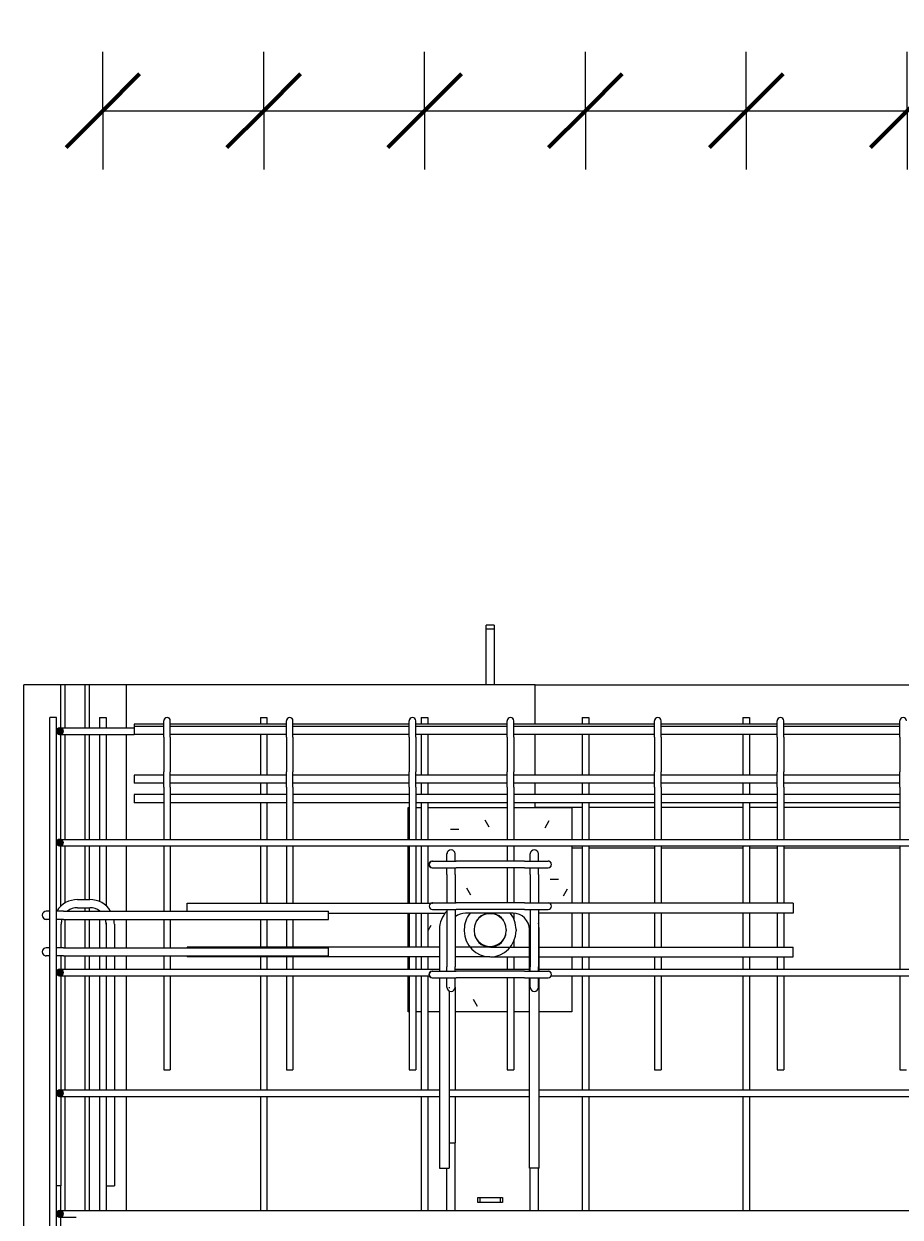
# Model space of a CAD drawing. Header units: millimetres. Extents: x 5559 to 16882, y -798 to 6095.
# Drawn here: x 6522 to 7594, y 2349 to 3808 of the extents above; entities that cross this region are included whole.
import ezdxf

# ---------------------------------------------------------------- set-up
doc = ezdxf.new("R2010")
doc.units = ezdxf.units.MM
for name, color, linetype, lineweight in [('A-ANNO-DIMS', 211, 'Continuous', 9), ('A-ANNO-DIMS-30', 211, 'Continuous', 9), ('A-GENM', 13, 'Continuous', 18), ('A-WALL', 113, 'Continuous', 18), ('S-BEAM', 12, 'Continuous', 18), ('S-RBAR', 171, 'Continuous', 18)]:
    doc.layers.add(name, color=color, linetype=linetype, lineweight=lineweight)
doc.styles.add('Arial', font='arial.ttf', dxfattribs={"height": 120})
doc.dimstyles.new('Arc_Length_-_2_5mm_Arial', dxfattribs={"dimscale": 304.8, "dimtxt": 73.458677, "dimasz": 0.295276, "dimexe": 0.23622, "dimexo": 0.0625, "dimgap": 0.147638, "dimtad": 1, "dimdec": 0, "dimzin": 0, "dimdsep": 46, "dimtxsty": 'Arial', "dimblk1": 'OBLIQUE', "dimblk2": 'OBLIQUE', "dimsah": 1, "dimcen": 0.09, "dimazin": 0, "dimtfac": 1, "dimtdec": 4, "dimtix": 1, "dimtmove": 0, "dimatfit": 3, "dimfxl": 0.23622, "dimfxlon": 1, "dimtvp": 1, "dimtfill": 1, "dimtolj": 1, "dimtzin": 0, "dimarcsym": 2})

# ---------------------------------------------------------------- blocks, each defined once
blk = doc.blocks.new('RR spread anchor face based - RR-SA-1_4-160-V1-Elevation Front Copy 1')
at = {"layer": 'A-GENM'}
for p, q in [((7077.4, 2373), (7079.9, 2373)), ((7077.4, 2367), (7077.4, 2373)), ((7079.9, 2367), (7077.4, 2367)), ((7079.9, 2373), (7104.9, 2373)), ((7079.9, 2373), (7079.9, 2367)), ((7104.9, 2367), (7079.9, 2367)), ((7104.9, 2373), (7107.4, 2373)), ((7104.9, 2373), (7104.9, 2367)), ((7107.4, 2367), (7104.9, 2367)), ((7107.4, 2373), (7107.4, 2367))]:
    blk.add_line(p, q, dxfattribs=at)
blk = doc.blocks.new('RR spread anchor face based - RR-SA-2_5-150-299958-Elevation Front Copy 1')
at = {"layer": 'A-GENM'}
for p, q in [((7087.4, 3068), (7087.4, 3073)), ((7097.4, 3073), (7087.4, 3073)), ((7087.4, 3000), (7087.4, 3068)), ((7097.4, 3068), (7087.4, 3068)), ((7097.4, 3073), (7097.4, 3068)), ((7097.4, 3068), (7097.4, 3000))]:
    blk.add_line(p, q, dxfattribs=at)
blk = doc.blocks.new('DIMBLOCK1-Elevation Front Copy 1')
at = {"layer": 'A-ANNO-DIMS-30', "transparency": 16777216}
for p, q in [((6618.9, 3701.9), (6618.9, 3773.9)), ((6815.6, 3701.9), (6815.6, 3773.9)), ((6618.9, 3701.9), (6815.6, 3701.9)), ((6618.9, 3701.9), (6618.9, 3629.9)), ((6815.6, 3701.9), (6815.6, 3629.9))]:
    blk.add_line(p, q, dxfattribs=at)
at = {"layer": 'A-ANNO-DIMS-30', "lineweight": 50, "transparency": 16777216}
for p, q in [((6618.9, 3701.9), (6663.9, 3746.9)), ((6815.6, 3701.9), (6860.6, 3746.9)), ((6618.9, 3701.9), (6573.9, 3656.9)), ((6815.6, 3701.9), (6770.6, 3656.9))]:
    blk.add_line(p, q, dxfattribs=at)
blk = doc.blocks.new('_Oblique')
at = {"color": 0, "linetype": 'ByBlock', "lineweight": -2}
blk.add_line((-0.5, -0.5), (0.5, 0.5), dxfattribs=at)
blk = doc.blocks.new('DIMBLOCK2-Elevation Front Copy 1')
at = {"layer": 'A-ANNO-DIMS-30', "transparency": 16777216}
for p, q in [((6815.6, 3701.9), (6815.6, 3773.9)), ((7012.3, 3701.9), (7012.3, 3773.9)), ((6815.6, 3701.9), (7012.3, 3701.9)), ((6815.6, 3701.9), (6815.6, 3629.9)), ((7012.3, 3701.9), (7012.3, 3629.9))]:
    blk.add_line(p, q, dxfattribs=at)
at = {"layer": 'A-ANNO-DIMS-30', "lineweight": 50, "transparency": 16777216}
for p, q in [((6815.6, 3701.9), (6860.6, 3746.9)), ((7012.3, 3701.9), (7057.3, 3746.9)), ((6815.6, 3701.9), (6770.6, 3656.9)), ((7012.3, 3701.9), (6967.3, 3656.9))]:
    blk.add_line(p, q, dxfattribs=at)
blk = doc.blocks.new('DIMBLOCK3-Elevation Front Copy 1')
at = {"layer": 'A-ANNO-DIMS-30', "transparency": 16777216}
for p, q in [((7012.3, 3701.9), (7012.3, 3773.9)), ((7209, 3701.9), (7209, 3773.9)), ((7012.3, 3701.9), (7209, 3701.9)), ((7012.3, 3701.9), (7012.3, 3629.9)), ((7209, 3701.9), (7209, 3629.9))]:
    blk.add_line(p, q, dxfattribs=at)
at = {"layer": 'A-ANNO-DIMS-30', "lineweight": 50, "transparency": 16777216}
for p, q in [((7012.3, 3701.9), (7057.3, 3746.9)), ((7209, 3701.9), (7254, 3746.9)), ((7012.3, 3701.9), (6967.3, 3656.9)), ((7209, 3701.9), (7164, 3656.9))]:
    blk.add_line(p, q, dxfattribs=at)
blk = doc.blocks.new('DIMBLOCK4-Elevation Front Copy 1')
at = {"layer": 'A-ANNO-DIMS-30', "transparency": 16777216}
for p, q in [((7209, 3701.9), (7209, 3773.9)), ((7405.6, 3701.9), (7405.6, 3773.9)), ((7209, 3701.9), (7405.6, 3701.9)), ((7209, 3701.9), (7209, 3629.9)), ((7405.6, 3701.9), (7405.6, 3629.9))]:
    blk.add_line(p, q, dxfattribs=at)
at = {"layer": 'A-ANNO-DIMS-30', "lineweight": 50, "transparency": 16777216}
for p, q in [((7209, 3701.9), (7254, 3746.9)), ((7405.6, 3701.9), (7450.6, 3746.9)), ((7209, 3701.9), (7164, 3656.9)), ((7405.6, 3701.9), (7360.6, 3656.9))]:
    blk.add_line(p, q, dxfattribs=at)
blk = doc.blocks.new('DIMBLOCK5-Elevation Front Copy 1')
at = {"layer": 'A-ANNO-DIMS-30', "transparency": 16777216}
for p, q in [((7405.6, 3701.9), (7405.6, 3773.9)), ((7602.3, 3701.9), (7602.3, 3773.9)), ((7405.6, 3701.9), (7602.3, 3701.9)), ((7405.6, 3701.9), (7405.6, 3629.9)), ((7602.3, 3701.9), (7602.3, 3629.9))]:
    blk.add_line(p, q, dxfattribs=at)
at = {"layer": 'A-ANNO-DIMS-30', "lineweight": 50, "transparency": 16777216}
for p, q in [((7405.6, 3701.9), (7450.6, 3746.9)), ((7602.3, 3701.9), (7647.3, 3746.9)), ((7405.6, 3701.9), (7360.6, 3656.9)), ((7602.3, 3701.9), (7557.3, 3656.9))]:
    blk.add_line(p, q, dxfattribs=at)
blk = doc.blocks.new('DIMBLOCK6-Elevation Front Copy 1')
at = {"layer": 'A-ANNO-DIMS-30', "transparency": 16777216}
for p, q in [((7602.3, 3701.9), (7602.3, 3773.9)), ((7799, 3701.9), (7799, 3773.9)), ((7602.3, 3701.9), (7799, 3701.9)), ((7602.3, 3701.9), (7602.3, 3629.9)), ((7799, 3701.9), (7799, 3629.9))]:
    blk.add_line(p, q, dxfattribs=at)
at = {"layer": 'A-ANNO-DIMS-30', "lineweight": 50, "transparency": 16777216}
for p, q in [((7602.3, 3701.9), (7647.3, 3746.9)), ((7799, 3701.9), (7844, 3746.9)), ((7602.3, 3701.9), (7557.3, 3656.9)), ((7799, 3701.9), (7754, 3656.9))]:
    blk.add_line(p, q, dxfattribs=at)
blk = doc.blocks.new('DIMBLOCK14-Elevation Front Copy 1')
at = {"layer": 'A-ANNO-DIMS-30', "transparency": 16777216}
for p, q in [((6618.9, 3701.9), (6618.9, 3773.9)), ((6815.6, 3701.9), (6815.6, 3773.9)), ((7012.3, 3701.9), (7012.3, 3773.9)), ((7209, 3701.9), (7209, 3773.9)), ((7405.6, 3701.9), (7405.6, 3773.9)), ((7602.3, 3701.9), (7602.3, 3773.9)), ((7799, 3701.9), (7799, 3773.9)), ((7995.7, 3701.9), (7995.7, 3773.9)), ((8192.4, 3701.9), (8192.4, 3773.9)), ((8389.1, 3701.9), (8389.1, 3773.9)), ((8585.8, 3701.9), (8585.8, 3773.9)), ((8782.5, 3701.9), (8782.5, 3773.9)), ((8979.2, 3701.9), (8979.2, 3773.9)), ((9175.9, 3701.9), (9175.9, 3773.9)), ((6618.9, 3701.9), (9175.9, 3701.9)), ((6618.9, 3701.9), (6815.6, 3701.9)), ((6618.9, 3701.9), (6618.9, 3629.9)), ((6815.6, 3701.9), (7012.3, 3701.9)), ((6815.6, 3701.9), (6815.6, 3629.9)), ((7012.3, 3701.9), (7209, 3701.9)), ((7012.3, 3701.9), (7012.3, 3629.9)), ((7209, 3701.9), (7405.6, 3701.9)), ((7209, 3701.9), (7209, 3629.9)), ((7405.6, 3701.9), (7602.3, 3701.9)), ((7405.6, 3701.9), (7405.6, 3629.9)), ((7602.3, 3701.9), (7799, 3701.9)), ((7602.3, 3701.9), (7602.3, 3629.9)), ((7799, 3701.9), (7995.7, 3701.9)), ((7799, 3701.9), (7799, 3629.9)), ((7995.7, 3701.9), (8192.4, 3701.9)), ((7995.7, 3701.9), (7995.7, 3629.9)), ((8192.4, 3701.9), (8389.1, 3701.9)), ((8192.4, 3701.9), (8192.4, 3629.9)), ((8389.1, 3701.9), (8585.8, 3701.9)), ((8389.1, 3701.9), (8389.1, 3629.9)), ((8585.8, 3701.9), (8782.5, 3701.9)), ((8585.8, 3701.9), (8585.8, 3629.9)), ((8782.5, 3701.9), (8979.2, 3701.9)), ((8782.5, 3701.9), (8782.5, 3629.9)), ((8979.2, 3701.9), (9175.9, 3701.9)), ((8979.2, 3701.9), (8979.2, 3629.9)), ((9175.9, 3701.9), (9175.9, 3629.9))]:
    blk.add_line(p, q, dxfattribs=at)
at = {"layer": 'A-ANNO-DIMS-30', "lineweight": 50, "transparency": 16777216}
for p, q in [((6618.9, 3701.9), (6663.9, 3746.9)), ((6815.6, 3701.9), (6860.6, 3746.9)), ((7012.3, 3701.9), (7057.3, 3746.9)), ((7209, 3701.9), (7254, 3746.9)), ((7405.6, 3701.9), (7450.6, 3746.9)), ((7602.3, 3701.9), (7647.3, 3746.9)), ((7799, 3701.9), (7844, 3746.9)), ((7995.7, 3701.9), (8040.7, 3746.9)), ((8192.4, 3701.9), (8237.4, 3746.9)), ((8389.1, 3701.9), (8434.1, 3746.9)), ((8585.8, 3701.9), (8630.8, 3746.9)), ((8782.5, 3701.9), (8827.5, 3746.9)), ((8979.2, 3701.9), (9024.2, 3746.9)), ((9175.9, 3701.9), (9220.9, 3746.9)), ((6618.9, 3701.9), (6573.9, 3656.9)), ((6815.6, 3701.9), (6770.6, 3656.9)), ((7012.3, 3701.9), (6967.3, 3656.9)), ((7209, 3701.9), (7164, 3656.9)), ((7405.6, 3701.9), (7360.6, 3656.9)), ((7602.3, 3701.9), (7557.3, 3656.9)), ((7799, 3701.9), (7754, 3656.9)), ((7995.7, 3701.9), (7950.7, 3656.9)), ((8192.4, 3701.9), (8147.4, 3656.9)), ((8389.1, 3701.9), (8344.1, 3656.9)), ((8585.8, 3701.9), (8540.8, 3656.9)), ((8782.5, 3701.9), (8737.5, 3656.9)), ((8979.2, 3701.9), (8934.2, 3656.9)), ((9175.9, 3701.9), (9130.9, 3656.9))]:
    blk.add_line(p, q, dxfattribs=at)
blk = doc.blocks.new('_None')

msp = doc.modelspace()

# ---------------------------------------------------------------- hatches: boundary and pattern name
at = {"layer": 'S-BEAM'}
h = msp.add_hatch(dxfattribs=at)
h.set_pattern_fill('FP_2', color=256, style=0, pattern_type=2)
h.set_pattern_definition([(0, (6068.51, -346.85), (243.84, 60.96), [10.058, -172.822, 10.058, -172.822, -975.36]), (0, (6068.51, -346.85), (243.84, 60.96), [-365.76, 10.058, -355.702, 10.058, -172.822, -426.72]), (0, (6068.51, -346.85), (243.84, 60.96), [-914.4, 10.058, -111.862, 10.058, -294.742]), (120, (6159.95, -316.37), (-174.7129, 180.6916), [10.058, -172.822, 10.058, -1148.182]), (120, (6159.95, -316.37), (-174.7129, 180.6916), [-192.938, -172.822, 10.058, -355.702, -609.6]), (120, (6159.95, -316.37), (-174.7129, 180.6916), [-731.52, 10.058, -172.822, 10.058, -416.662]), (120, (6159.95, -316.37), (-174.7129, 180.6916), [-924.458, -111.862, 10.058, -294.742]), (240, (6190.43, -194.45), (-69.1271, -241.6516), [10.058, -172.822, 10.058, -1148.182]), (240, (6190.43, -194.45), (-69.1271, -241.6516), [-192.938, -172.822, 10.058, -355.702, -609.6]), (240, (6190.43, -194.45), (-69.1271, -241.6516), [-731.52, 10.058, -172.822, 10.058, -416.662]), (240, (6190.43, -194.45), (-69.1271, -241.6516), [-924.458, -111.862, 10.058, -294.742])])
h.paths.add_polyline_path([(7140.4, 2600), (7140.1, 2641.6), (7121.4, 2641.6), (7121.4, 2600)])
h.paths.add_polyline_path([(7152.4, 2600), (7192.4, 2600), (7192.4, 2644.1), (7167.1, 2644.1), (7166.9, 2643.6), (7165.4, 2642.1), (7163.4, 2641.6), (7152.4, 2641.6), (7152.4, 2621.6)])
h.paths.add_polyline_path([(7113.4, 2600), (7113.4, 2600), (7113.4, 2641.6), (7049.7, 2641.6), (7049.9, 2600)])
h.paths.add_polyline_path([(7016.3, 2600), (7030.4, 2600), (7030.4, 2641.6), (7020.4, 2641.8), (7019, 2642.5), (7017.4, 2644.1), (7016.3, 2644.1), (7016.3, 2619)])
h.paths.add_polyline_path([(6992.4, 2600), (6993.4, 2600), (6993.4, 2644.1), (6992.4, 2644.1), (6992.4, 2621.6)])
h.paths.add_polyline_path([(7001.4, 2600), (7008.3, 2600), (7008.3, 2644.1), (7001.4, 2644.1), (7001.4, 2607.1)])
h.paths.add_polyline_path([(7135.7, 2652.1), (7140.4, 2652.1), (7140.4, 2667.1), (7121.4, 2667.1), (7121.4, 2652.1), (7131.2, 2652.1)])
h.paths.add_polyline_path([(6992.4, 2652.1), (6993.4, 2652.1), (6993.4, 2667.1), (6992.4, 2667.1), (6992.4, 2654.8)])
h.paths.add_polyline_path([(7113.4, 2652.1), (7113.4, 2667.1), (7049.7, 2667.1), (7049.9, 2652.1), (7110.1, 2652.1)])
h.paths.add_polyline_path([(7152.4, 2652.1), (7192.4, 2652.1), (7192.4, 2667.1), (7152.4, 2667.1), (7152.4, 2652.1)])
h.paths.add_polyline_path([(7016.3, 2652.1), (7030.4, 2652.1), (7030.4, 2667.1), (7016.3, 2667.1), (7016.3, 2654.8)])
h.paths.add_polyline_path([(7001.4, 2652.1), (7008.3, 2652.1), (7008.3, 2667.1), (7001.4, 2667.1), (7001.4, 2654.8)])
h.paths.add_polyline_path([(7065.1, 2679.1), (7068.1, 2679.1), (7065.1, 2683.1), (7061.9, 2690.8), (7060.8, 2700.7), (7061.9, 2709), (7065.1, 2716.7), (7068.1, 2720.7), (7061.9, 2720.6), (7057.3, 2720), (7052.4, 2718), (7049.7, 2715.9), (7049.9, 2679.1), (7065.1, 2679.1)])
h.paths.add_polyline_path([(7170.2, 2679.1), (7192.4, 2679.1), (7192.4, 2720.7), (7151.4, 2720.7), (7151.4, 2708.2), (7152.4, 2700.7), (7152.4, 2679.1)])
h.paths.add_polyline_path([(7140.4, 2679.1), (7140.1, 2703.1), (7139.8, 2705.8), (7137.8, 2710.7), (7134.6, 2714.8), (7130.4, 2718), (7125.6, 2720), (7121.4, 2720.5), (7121.4, 2713), (7123, 2709), (7124.1, 2699.1), (7123, 2690.6), (7121.4, 2686.8), (7121.4, 2679.1), (7131.8, 2679.1)])
h.paths.add_polyline_path([(6992.4, 2679.1), (6993.4, 2679.1), (6993.4, 2720.7), (6992.4, 2720.7), (6992.4, 2688)])
h.paths.add_polyline_path([(7001.4, 2679.1), (7008.3, 2679.1), (7008.3, 2720.7), (7001.4, 2720.7), (7001.4, 2688)])
h.paths.add_polyline_path([(7016.3, 2679.1), (7030.4, 2679.1), (7030.4, 2700.7), (7031.5, 2709), (7034.7, 2716.7), (7037.8, 2720.7), (7016.3, 2720.5), (7016.3, 2688)])
h.paths.add_polyline_path([(7092.4, 2679.1), (7098.3, 2680.1), (7102.9, 2682.3), (7106.8, 2685.6), (7109.8, 2689.9), (7109.2, 2689.2), (7106.2, 2685.5), (7102.1, 2682.5), (7097.3, 2680.6), (7091.3, 2680.2), (7087.3, 2680.7), (7082.4, 2682.7), (7078.3, 2685.9), (7074.8, 2690.8), (7076.3, 2688), (7078.6, 2684.9), (7082.8, 2681.7), (7087.6, 2679.7), (7092.1, 2679.1)])
h.paths.add_polyline_path([(7075.2, 2710.1), (7079.2, 2714.8), (7083, 2717.6), (7087.8, 2719.4), (7093.4, 2719.9), (7097.6, 2719.3), (7103.3, 2716.7), (7106.6, 2714.1), (7106.3, 2714.8), (7102.1, 2718), (7097.3, 2720), (7092, 2720.6), (7087, 2719.7), (7082.3, 2717.6), (7078.2, 2714.3), (7075.4, 2710.7)])
h.paths.add_polyline_path([(7001.4, 2732.7), (7008.3, 2732.7), (7008.3, 2802.9), (7001.4, 2802.9), (7001.4, 2754.4)])
h.paths.add_polyline_path([(6993.4, 2732.7), (6993.4, 2802.9), (6992.4, 2802.9), (6992.4, 2732.7)])
h.paths.add_polyline_path([(7049.7, 2793.1), (7039.9, 2794.3), (7040.4, 2795.6), (7042.2, 2797.4), (7044.7, 2798.1), (7047.2, 2797.4), (7049, 2795.6), (7049.5, 2794.3)])
h.paths.add_polyline_path([(7016.3, 2732.7), (7021.4, 2733), (7021.4, 2733.1), (7039.7, 2733.1), (7039.7, 2776.2), (7020.4, 2776.3), (7019, 2777.1), (7018, 2778.2), (7017.4, 2780.2), (7018.1, 2782.3), (7019.9, 2783.8), (7021, 2784), (7021.4, 2781.2), (7021.4, 2784.2), (7039.7, 2784.2), (7039.9, 2793.1), (7049.7, 2793.1), (7049.9, 2784.2), (7113.4, 2784.2), (7113.4, 2802.9), (7016.3, 2802.9), (7016.3, 2733)])
h.paths.add_polyline_path([(7151.4, 2793.1), (7141.6, 2794.3), (7142.1, 2795.6), (7143.9, 2797.4), (7146.4, 2798.1), (7148.9, 2797.4), (7150.8, 2795.6), (7151.4, 2793.4)])
h.paths.add_polyline_path([(7163.4, 2776.2), (7164.5, 2784), (7165.4, 2783.6), (7166.9, 2782.2), (7167.4, 2780.2), (7166.9, 2778.2), (7165.3, 2776.7), (7164.5, 2776.3)])
h.paths.add_polyline_path([(7167.4, 2732.7), (7192.4, 2732.7), (7192.4, 2802.9), (7121.4, 2802.9), (7121.4, 2784.2), (7141.4, 2784.2), (7141.6, 2793.1), (7151.4, 2793.1), (7151.4, 2784.2), (7163.4, 2784), (7163.4, 2776.2), (7151.4, 2776.2), (7151.4, 2733.1), (7163.4, 2733), (7163.4, 2732.7), (7167.3, 2732.7)])
h.paths.add_polyline_path([(7049.9, 2733.1), (7113.4, 2733.4), (7113.4, 2776.2), (7049.7, 2776.2), (7049.7, 2733.1)])
h.paths.add_polyline_path([(7134.4, 2733.1), (7141.4, 2733.1), (7141.4, 2776.2), (7121.4, 2776.2), (7121.4, 2733.1), (7127.3, 2733.1)])
h.paths.add_polyline_path([(7019.9, 2810.9), (7113.4, 2810.9), (7113.4, 2850), (7016.3, 2850), (7016.3, 2810.9), (7019, 2810.9)])
h.paths.add_polyline_path([(7169.4, 2810.9), (7192.4, 2810.9), (7192.4, 2850), (7121.4, 2850), (7121.4, 2810.9), (7167.8, 2810.9)])
h.paths.add_polyline_path([(7001.4, 2810.9), (7008.3, 2810.9), (7008.3, 2850), (7001.4, 2850), (7001.4, 2814.5)])
h.paths.add_polyline_path([(6993.4, 2810.9), (6993.4, 2850), (6992.4, 2850), (6992.4, 2810.9)])
h = msp.add_hatch(dxfattribs=at)
h.set_pattern_fill('FP_3', color=256, style=0, pattern_type=2)
h.set_pattern_definition([(0.0001, (6992.515, -346.85), (0.0098, 60.96), [0.0004, -0.00693, 0.0004, -0.04601]), (0.0001, (6992.515, -346.85), (0.0098, 60.96), [-0.00773, -0.00693, 0.0004, -0.01425, -0.02443]), (0.0001, (6992.515, -346.85), (0.0098, 60.96), [-0.02931, 0.0004, -0.00693, 0.0004, -0.0167]), (0.0001, (6992.515, -346.85), (0.0098, 60.96), [-0.03705, -0.00448, 0.0004, -0.01181]), (90.001, (6992.519, -316.368), (-0.0059736703314, 180.6919999232608), [8.711, -149.668, 8.711, -994.354]), (90.001, (6992.519, -316.368), (-0.0059736703314, 180.6919999232608), [-167.09, -149.668, 8.711, -308.047, -527.929]), (90.001, (6992.519, -316.368), (-0.0059736703314, 180.6919999232608), [-633.515, 8.711, -149.668, 8.711, -360.84]), (90.001, (6992.519, -316.368), (-0.0059736703314, 180.6919999232608), [-800.604, -96.875, 8.711, -255.254]), (269.999, (6992.52, -194.448), (-0.0013976230443, -241.6520000124126), [8.711, -149.668, 8.711, -994.354]), (269.999, (6992.52, -194.448), (-0.0013976230443, -241.6520000124126), [-167.09, -149.668, 8.711, -308.047, -527.929]), (269.999, (6992.52, -194.448), (-0.0013976230443, -241.6520000124126), [-633.515, 8.711, -149.668, 8.711, -360.84]), (269.999, (6992.52, -194.448), (-0.0013976230443, -241.6520000124126), [-800.604, -96.875, 8.711, -255.254])])
h.paths.add_polyline_path([(6992.4, 2679.1), (6992.4, 2679.1), (6992.4, 2688)])
h.paths.add_polyline_path([(6992.4, 2732.7), (6992.4, 2732.7), (6992.4, 2754.4)])
h.paths.add_polyline_path([(6992.4, 2810.9), (6992.4, 2810.9), (6992.4, 2820.7)])
at = {"layer": 'S-RBAR'}
h = msp.add_hatch(color=256, dxfattribs=at)
edge = h.paths.add_edge_path()
edge.add_arc((6566.4, 2943.3), 4, 0, 360)
for points in [[(6566.4, 2939.3), (6570.2, 2942), (6568.7, 2946.5), (6564, 2946.5), (6562.6, 2942)], [(6566.4, 2802.9), (6570.2, 2805.7), (6568.7, 2810.2), (6564, 2810.2), (6562.6, 2805.7)], [(6566.4, 2644.1), (6570.2, 2646.9), (6568.7, 2651.3), (6564, 2651.3), (6562.6, 2646.9)], [(6566.4, 2496.5), (6570.2, 2499.3), (6568.7, 2503.7), (6564, 2503.7), (6562.6, 2499.3)], [(6566.4, 2348.9), (6570.2, 2351.7), (6568.7, 2356.2), (6564, 2356.2), (6562.6, 2351.7)]]:
    msp.add_hatch(color=256, dxfattribs=at).paths.add_polyline_path(points)
h = msp.add_hatch(color=256, dxfattribs=at)
edge = h.paths.add_edge_path()
edge.add_arc((6566.4, 2806.9), 4, 0, 360)
h = msp.add_hatch(color=256, dxfattribs=at)
edge = h.paths.add_edge_path()
edge.add_arc((6566.4, 2648.1), 4, 0, 360)
h = msp.add_hatch(color=256, dxfattribs=at)
edge = h.paths.add_edge_path()
edge.add_arc((6566.4, 2500.5), 4, 0, 360)
h = msp.add_hatch(color=256, dxfattribs=at)
edge = h.paths.add_edge_path()
edge.add_arc((6566.4, 2352.9), 4, 0, 360)

# ---------------------------------------------------------------- linework, layer by layer
at = {"layer": 'A-WALL'}
for p, q in [((7147.6, 3000), (6522.4, 3000)), ((6522.4, -200), (6522.4, 3000)), ((6567.4, 2947.3), (6567.4, 3000)), ((6572.4, 3000), (6572.4, 2947.3)), ((6597.4, 2947.3), (6597.4, 3000)), ((6602.4, 3000), (6602.4, 2947.3)), ((6647.4, 3000), (6647.4, 2947.3)), ((6567.4, 2810.9), (6567.4, 2939.3)), ((6572.4, 2939.3), (6572.4, 2810.9)), ((6597.4, 2810.9), (6597.4, 2939.3)), ((6602.4, 2939.3), (6602.4, 2810.9)), ((6647.4, 2939.3), (6647.4, 2810.9)), ((6567.4, 2729), (6567.4, 2802.9)), ((6572.4, 2802.9), (6572.4, 2732.8)), ((6597.4, 2737.3), (6597.4, 2802.9)), ((6602.4, 2802.9), (6602.4, 2737.3)), ((6647.4, 2802.9), (6647.4, 2723.1)), ((6597.4, 2723.1), (6597.4, 2727.3)), ((6602.4, 2727.3), (6602.4, 2723.1)), ((6572.4, 2713.1), (6572.4, 2678.4)), ((6597.4, 2678.4), (6597.4, 2713.1)), ((6602.4, 2713.1), (6602.4, 2678.4)), ((6647.4, 2713.1), (6647.4, 2678.4)), ((6572.4, 2668.4), (6572.4, 2652.1)), ((6597.4, 2652.1), (6597.4, 2668.4)), ((6602.4, 2668.4), (6602.4, 2652.1)), ((6647.4, 2668.4), (6647.4, 2652.1)), ((6572.4, 2644.1), (6572.4, 2504.5)), ((6597.4, 2504.5), (6597.4, 2644.1)), ((6602.4, 2644.1), (6602.4, 2504.5)), ((6647.4, 2644.1), (6647.4, 2504.5)), ((6572.4, 2496.5), (6572.4, 2356.9)), ((6597.4, 2356.9), (6597.4, 2496.5)), ((6602.4, 2496.5), (6602.4, 2356.9)), ((6647.4, 2496.5), (6647.4, 2356.9)), ((6567.4, 2356.9), (6567.4, 2387.3)), ((6567.4, 2209.3), (6567.4, 2348.9))]:
    msp.add_line(p, q, dxfattribs=at)
at = {"layer": 'S-BEAM'}
for p, q in [((7147.6, 3000), (7147.6, 3000)), ((7147.6, 2951.7), (7147.6, 3000)), ((7147.6, 3000), (8647.6, 3000)), ((7147.6, 2889.6), (7147.6, 2939.1)), ((7147.6, 2865.7), (7147.6, 2879.6)), ((6992.4, 2810.9), (6992.4, 2850)), ((6992.4, 2850), (6992.4, 2850)), ((6992.4, 2850), (6993.4, 2850)), ((7001.4, 2850), (7008.3, 2850)), ((7016.3, 2850), (7113.4, 2850)), ((7121.4, 2850), (7192.4, 2850)), ((7147.6, 2850), (7147.6, 2855.7)), ((7205, 2850), (7147.6, 2850)), ((7192.4, 2850), (7192.4, 2810.9)), ((7293.4, 2850), (7213, 2850)), ((7401.6, 2850), (7301.4, 2850)), ((7443.4, 2850), (7409.6, 2850)), ((7593.4, 2850), (7451.4, 2850)), ((6992.4, 2732.7), (6992.4, 2802.9)), ((7192.4, 2802.9), (7192.4, 2732.7)), ((7205, 2800), (7192.4, 2800)), ((7293.4, 2800), (7213, 2800)), ((7401.6, 2800), (7301.4, 2800)), ((7443.4, 2800), (7409.6, 2800)), ((7593.4, 2800), (7451.4, 2800)), ((6992.4, 2679.1), (6992.4, 2720.7)), ((7192.4, 2720.7), (7192.4, 2679.1)), ((6992.4, 2652.1), (6992.4, 2667.1)), ((7192.4, 2667.1), (7192.4, 2652.1)), ((6992.4, 2600), (6992.4, 2644.1)), ((7192.4, 2644.1), (7192.4, 2600)), ((6992.4, 2600), (6992.4, 2600)), ((6993.4, 2600), (6992.4, 2600)), ((7008.3, 2600), (7001.4, 2600)), ((7030.4, 2600), (7016.3, 2600)), ((7113.4, 2600), (7049.9, 2600)), ((7140.4, 2600), (7121.4, 2600)), ((7192.4, 2600), (7152.4, 2600))]:
    msp.add_line(p, q, dxfattribs=at)
for start, end in [(30.3943, 149.6057), (197.1708, 342.8292)]:
    msp.add_arc((7092.4, 2700), 20, start, end, dxfattribs=at)
at = {"layer": 'S-RBAR'}
for p, q in [((6562.3, 2960), (6554.3, 2960)), ((6554.3, -160), (6554.3, 2960)), ((6562.3, -160), (6562.3, 2960)), ((6614.9, 2960), (6614.9, 2947.3)), ((6614.9, 2960), (6622.9, 2960)), ((6622.9, 2960), (6622.9, 2947.3)), ((6693.4, 2951.7), (6657.4, 2951.7)), ((6657.4, 2951.7), (6657.4, 2949.1)), ((6693.4, 2949.1), (6657.4, 2949.1)), ((6657.4, 2949.1), (6657.4, 2939.1)), ((6843.4, 2951.7), (6701.4, 2951.7)), ((6843.4, 2949.1), (6701.4, 2949.1)), ((6811.6, 2960), (6811.6, 2951.7)), ((6811.6, 2960), (6819.6, 2960)), ((6819.6, 2960), (6819.6, 2951.7)), ((6993.4, 2951.7), (6851.4, 2951.7)), ((6993.4, 2949.1), (6851.4, 2949.1)), ((7113.4, 2951.7), (7001.4, 2951.7)), ((7113.4, 2949.1), (7001.4, 2949.1)), ((7008.3, 2960), (7008.3, 2951.7)), ((7008.3, 2960), (7016.3, 2960)), ((7016.3, 2960), (7016.3, 2951.7)), ((7293.4, 2951.7), (7121.4, 2951.7)), ((7293.4, 2949.1), (7121.4, 2949.1)), ((7205, 2960), (7205, 2951.7)), ((7205, 2960), (7213, 2960)), ((7213, 2960), (7213, 2951.7)), ((7443.4, 2951.7), (7301.4, 2951.7)), ((7443.4, 2949.1), (7301.4, 2949.1)), ((7401.6, 2960), (7401.6, 2951.7)), ((7401.6, 2960), (7409.6, 2960)), ((7409.6, 2960), (7409.6, 2951.7)), ((7593.4, 2951.7), (7451.4, 2951.7)), ((7593.4, 2949.1), (7451.4, 2949.1)), ((6564, 2946.5), (6562.6, 2942)), ((6562.6, 2942), (6566.4, 2939.3)), ((6568.7, 2946.5), (6564, 2946.5)), ((6566.4, 2947.3), (6586.4, 2947.3)), ((6566.4, 2939.3), (6570.2, 2942)), ((6566.4, 2939.3), (6586.4, 2939.3)), ((6570.2, 2942), (6568.7, 2946.5)), ((6586.4, 2947.3), (6657.4, 2947.3)), ((6586.4, 2939.3), (6657.4, 2939.3)), ((6614.9, 2939.3), (6614.9, 2810.9)), ((6622.9, 2939.3), (6622.9, 2810.9)), ((6693.4, 2939.1), (6657.4, 2939.1)), ((6693.4, 2936), (6693.4, 2893.3)), ((6843.4, 2939.1), (6701.4, 2939.1)), ((6701.4, 2936), (6701.4, 2893.3)), ((6811.6, 2939.1), (6811.6, 2889.6)), ((6819.6, 2939.1), (6819.6, 2889.6)), ((6843.4, 2936), (6843.4, 2893.3)), ((6993.4, 2939.1), (6851.4, 2939.1)), ((6851.4, 2936), (6851.4, 2893.3)), ((6993.4, 2936), (6993.4, 2893.3)), ((7113.4, 2939.1), (7001.4, 2939.1)), ((7001.4, 2936), (7001.4, 2893.3)), ((7008.3, 2939.1), (7008.3, 2889.6)), ((7016.3, 2939.1), (7016.3, 2889.6)), ((7113.4, 2936), (7113.4, 2893.3)), ((7293.4, 2939.1), (7121.4, 2939.1)), ((7121.4, 2936), (7121.4, 2893.3)), ((7205, 2939.1), (7205, 2889.6)), ((7213, 2939.1), (7213, 2889.6)), ((7293.4, 2936), (7293.4, 2893.3)), ((7443.4, 2939.1), (7301.4, 2939.1)), ((7301.4, 2936), (7301.4, 2893.3)), ((7401.6, 2939.1), (7401.6, 2889.6)), ((7409.6, 2939.1), (7409.6, 2889.6)), ((7443.4, 2936), (7443.4, 2893.3)), ((7593.4, 2939.1), (7451.4, 2939.1)), ((7451.4, 2936), (7451.4, 2893.3)), ((7593.4, 2936), (7593.4, 2893.3)), ((6693.4, 2889.6), (6657.4, 2889.6)), ((6657.4, 2889.6), (6657.4, 2879.6)), ((6843.4, 2889.6), (6701.4, 2889.6)), ((6993.4, 2889.6), (6851.4, 2889.6)), ((7113.4, 2889.6), (7001.4, 2889.6)), ((7293.4, 2889.6), (7121.4, 2889.6)), ((7443.4, 2889.6), (7301.4, 2889.6)), ((7593.4, 2889.6), (7451.4, 2889.6)), ((6693.4, 2879.6), (6657.4, 2879.6)), ((6693.4, 2874.8), (6693.4, 2827.4)), ((6843.4, 2879.6), (6701.4, 2879.6)), ((6701.4, 2874.8), (6701.4, 2827.4)), ((6811.6, 2879.6), (6811.6, 2865.7)), ((6819.6, 2879.6), (6819.6, 2865.7)), ((6843.4, 2874.8), (6843.4, 2827.4)), ((6993.4, 2879.6), (6851.4, 2879.6)), ((6851.4, 2874.8), (6851.4, 2827.4)), ((6993.4, 2874.8), (6993.4, 2827.4)), ((7113.4, 2879.6), (7001.4, 2879.6)), ((7001.4, 2874.8), (7001.4, 2827.4)), ((7008.3, 2879.6), (7008.3, 2865.7)), ((7016.3, 2879.6), (7016.3, 2865.7)), ((7113.4, 2874.8), (7113.4, 2827.4)), ((7293.4, 2879.6), (7121.4, 2879.6)), ((7121.4, 2874.8), (7121.4, 2827.4)), ((7205, 2879.6), (7205, 2865.7)), ((7213, 2879.6), (7213, 2865.7)), ((7293.4, 2874.8), (7293.4, 2827.4)), ((7443.4, 2879.6), (7301.4, 2879.6)), ((7301.4, 2874.8), (7301.4, 2827.4)), ((7401.6, 2879.6), (7401.6, 2865.7)), ((7409.6, 2879.6), (7409.6, 2865.7)), ((7443.4, 2874.8), (7443.4, 2827.4)), ((7593.4, 2879.6), (7451.4, 2879.6)), ((7451.4, 2874.8), (7451.4, 2827.4)), ((7593.4, 2874.8), (7593.4, 2827.4)), ((6693.4, 2865.7), (6657.4, 2865.7)), ((6657.4, 2865.7), (6657.4, 2855.7)), ((6843.4, 2865.7), (6701.4, 2865.7)), ((6993.4, 2865.7), (6851.4, 2865.7)), ((7113.4, 2865.7), (7001.4, 2865.7)), ((7293.4, 2865.7), (7121.4, 2865.7)), ((7443.4, 2865.7), (7301.4, 2865.7)), ((7593.4, 2865.7), (7451.4, 2865.7)), ((6693.4, 2855.7), (6657.4, 2855.7)), ((6843.4, 2855.7), (6701.4, 2855.7)), ((6811.6, 2855.7), (6811.6, 2810.9)), ((6819.6, 2855.7), (6819.6, 2810.9)), ((6993.4, 2855.7), (6851.4, 2855.7)), ((7113.4, 2855.7), (7001.4, 2855.7)), ((7008.3, 2855.7), (7008.3, 2810.9)), ((7016.3, 2855.7), (7016.3, 2810.9)), ((7293.4, 2855.7), (7121.4, 2855.7)), ((7205, 2855.7), (7205, 2810.9)), ((7213, 2855.7), (7213, 2810.9)), ((7443.4, 2855.7), (7301.4, 2855.7)), ((7401.6, 2855.7), (7401.6, 2810.9)), ((7409.6, 2855.7), (7409.6, 2810.9)), ((7593.4, 2855.7), (7451.4, 2855.7)), ((6564, 2810.2), (6562.6, 2805.7)), ((6562.6, 2805.7), (6566.4, 2802.9)), ((6568.7, 2810.2), (6564, 2810.2)), ((6566.4, 2810.9), (6586.4, 2810.9)), ((6566.4, 2802.9), (6570.2, 2805.7)), ((6566.4, 2802.9), (6586.4, 2802.9)), ((6570.2, 2805.7), (6568.7, 2810.2)), ((6586.4, 2810.9), (9208.4, 2810.9)), ((6586.4, 2802.9), (9208.4, 2802.9)), ((6614.9, 2802.9), (6614.9, 2734.6)), ((6622.9, 2802.9), (6622.9, 2729.6)), ((6693.4, 2802.9), (6693.4, 2723.1)), ((6701.4, 2802.9), (6701.4, 2723.1)), ((6811.6, 2802.9), (6811.6, 2732.7)), ((6819.6, 2802.9), (6819.6, 2732.7)), ((6843.4, 2802.9), (6843.4, 2732.7)), ((6851.4, 2802.9), (6851.4, 2732.7)), ((6993.4, 2802.9), (6993.4, 2732.7)), ((7001.4, 2802.9), (7001.4, 2732.7)), ((7008.3, 2802.9), (7008.3, 2732.7)), ((7016.3, 2802.9), (7016.3, 2732.7)), ((7113.4, 2802.9), (7113.4, 2784.2)), ((7121.4, 2802.9), (7121.4, 2784.2)), ((7205, 2802.9), (7205, 2732.7)), ((7213, 2802.9), (7213, 2732.7)), ((7293.4, 2802.9), (7293.4, 2732.7)), ((7301.4, 2802.9), (7301.4, 2732.7)), ((7401.6, 2802.9), (7401.6, 2732.7)), ((7409.6, 2802.9), (7409.6, 2732.7)), ((7443.4, 2802.9), (7443.4, 2732.7)), ((7451.4, 2802.9), (7451.4, 2732.7)), ((7593.4, 2802.9), (7593.4, 2652.1)), ((7039.7, 2784.7), (7039.7, 2793.1)), ((7049.7, 2784.7), (7049.7, 2793.1)), ((7141.4, 2784.7), (7141.4, 2793.1)), ((7151.4, 2784.7), (7151.4, 2793.1)), ((7021.4, 2784.2), (7021.8, 2784.2)), ((7021.4, 2776.2), (7021.6, 2776.2)), ((7022.1, 2784.2), (7051.1, 2784.2)), ((7022.1, 2776.2), (7051.1, 2776.2)), ((7039.7, 2768.1), (7039.7, 2776.4)), ((7049.7, 2768.1), (7049.7, 2776.4)), ((7134.4, 2784.2), (7051.1, 2784.2)), ((7134.4, 2776.2), (7051.1, 2776.2)), ((7113.4, 2776.2), (7113.4, 2733.1)), ((7121.4, 2776.2), (7121.4, 2733.1)), ((7134.4, 2784.2), (7163.4, 2784.2)), ((7134.4, 2776.2), (7163.4, 2776.2)), ((7141.4, 2768.1), (7141.4, 2776.4)), ((7151.4, 2768.1), (7151.4, 2776.4)), ((7039.7, 2768.1), (7039.7, 2733.1)), ((7049.7, 2768.1), (7049.7, 2733.1)), ((7141.4, 2768.1), (7141.4, 2733.1)), ((7151.4, 2768.1), (7151.4, 2733.1)), ((6588, 2737.3), (6603, 2737.3)), ((6722.1, 2732.7), (7020.3, 2732.7)), ((6722.1, 2723.1), (6722.1, 2732.7)), ((7021.1, 2732.7), (7022.1, 2732.7)), ((7021.4, 2733.1), (7021.8, 2733.1)), ((7022.1, 2733.1), (7051.1, 2733.1)), ((7134.4, 2733.1), (7051.1, 2733.1)), ((7134.4, 2733.1), (7163.4, 2733.1)), ((7164.4, 2732.7), (7163.4, 2732.7)), ((7462.8, 2732.7), (7165.3, 2732.7)), ((7462.8, 2732.7), (7462.8, 2720.7)), ((6553.9, 2723.1), (6549.8, 2723.1)), ((6570.8, 2723.1), (6562.2, 2723.1)), ((6570.8, 2723.1), (6894.8, 2723.1)), ((6588, 2727.3), (6603, 2727.3)), ((6894.8, 2713.1), (6894.8, 2723.1)), ((6894.8, 2720.7), (7037.8, 2720.7)), ((6993.4, 2720.7), (6993.4, 2679.1)), ((7001.4, 2720.7), (7001.4, 2679.1)), ((7008.3, 2720.7), (7008.3, 2679.1)), ((7016.3, 2720.7), (7016.3, 2679.1)), ((7022.1, 2725.1), (7051.1, 2725.1)), ((7039.7, 2725.1), (7039.7, 2655)), ((7049.7, 2725.1), (7049.7, 2655)), ((7134.4, 2725.1), (7051.1, 2725.1)), ((7120.4, 2720.7), (7062.4, 2720.7)), ((7121.4, 2720.5), (7121.4, 2713)), ((7134.4, 2725.1), (7163.4, 2725.1)), ((7141.4, 2725.1), (7141.4, 2655)), ((7151.4, 2725.1), (7151.4, 2655)), ((7462.8, 2720.7), (7151.4, 2720.7)), ((7205, 2720.7), (7205, 2679.1)), ((7213, 2720.7), (7213, 2679.1)), ((7293.4, 2720.7), (7293.4, 2679.1)), ((7301.4, 2720.7), (7301.4, 2679.1)), ((7401.6, 2720.7), (7401.6, 2679.1)), ((7409.6, 2720.7), (7409.6, 2679.1)), ((7443.4, 2720.7), (7443.4, 2679.1)), ((7451.4, 2720.7), (7451.4, 2679.1)), ((6553.9, 2713.1), (6549.8, 2713.1)), ((6570.8, 2713.1), (6562.2, 2713.1)), ((6568, 2678.4), (6568, 2707.3)), ((6570.8, 2713.1), (6894.8, 2713.1)), ((6614.9, 2713.1), (6614.9, 2678.4)), ((6622.9, 2708.3), (6622.9, 2678.4)), ((6623, 2707.3), (6623, 2678.4)), ((6633, 2707.3), (6633, 2678.4)), ((6693.4, 2713.1), (6693.4, 2678.4)), ((6701.4, 2713.1), (6701.4, 2678.4)), ((6811.6, 2713.1), (6811.6, 2679.1)), ((6819.6, 2713.1), (6819.6, 2679.1)), ((6843.4, 2713.1), (6843.4, 2679.1)), ((6851.4, 2713.1), (6851.4, 2679.1)), ((7030.4, 2700.7), (7030.4, 2649.6)), ((7060.8, 2700.7), (7060.8, 2699.1)), ((7072.8, 2700.7), (7072.8, 2699.1)), ((7112.1, 2700.7), (7112.1, 2699.1)), ((7124.1, 2700.7), (7124.1, 2699.1)), ((7140.4, 2649.6), (7140.4, 2700.7)), ((7152.4, 2649.6), (7152.4, 2700.7)), ((7121.4, 2686.8), (7121.4, 2679.1)), ((6553.9, 2678.4), (6549.8, 2678.4)), ((6570.8, 2678.4), (6562.2, 2678.4)), ((6570.8, 2678.4), (6894.8, 2678.4)), ((7030.4, 2679.1), (6722.1, 2679.1)), ((6722.1, 2679.1), (6722.1, 2678.4)), ((6894.8, 2668.4), (6894.8, 2678.4)), ((7092.1, 2679.1), (7049.9, 2679.1)), ((7092.8, 2679.1), (7140.4, 2679.1)), ((7152.4, 2679.1), (7462.8, 2679.1)), ((7462.8, 2667.1), (7462.8, 2679.1)), ((6553.9, 2668.4), (6549.8, 2668.4)), ((6570.8, 2668.4), (6562.2, 2668.4)), ((6568, 2652.1), (6568, 2668.4)), ((6570.8, 2668.4), (6894.8, 2668.4)), ((6614.9, 2668.4), (6614.9, 2652.1)), ((6622.9, 2668.4), (6622.9, 2652.1)), ((6623, 2668.4), (6623, 2652.1)), ((6633, 2668.4), (6633, 2652.1)), ((6693.4, 2668.4), (6693.4, 2652.1)), ((6701.4, 2668.4), (6701.4, 2652.1)), ((6722.1, 2668.4), (6722.1, 2667.1)), ((7030.4, 2667.1), (6722.1, 2667.1)), ((6811.6, 2667.1), (6811.6, 2652.1)), ((6819.6, 2667.1), (6819.6, 2652.1)), ((6843.4, 2667.1), (6843.4, 2652.1)), ((6851.4, 2667.1), (6851.4, 2652.1)), ((6993.4, 2667.1), (6993.4, 2652.1)), ((7001.4, 2667.1), (7001.4, 2652.1)), ((7008.3, 2667.1), (7008.3, 2652.1)), ((7016.3, 2667.1), (7016.3, 2652.1)), ((7092.1, 2667.1), (7049.9, 2667.1)), ((7092.8, 2667.1), (7140.4, 2667.1)), ((7113.4, 2667.1), (7113.4, 2652.1)), ((7121.4, 2667.1), (7121.4, 2652.1)), ((7152.4, 2667.1), (7462.8, 2667.1)), ((7205, 2667.1), (7205, 2652.1)), ((7213, 2667.1), (7213, 2652.1)), ((7293.4, 2667.1), (7293.4, 2652.1)), ((7301.4, 2667.1), (7301.4, 2652.1)), ((7401.6, 2667.1), (7401.6, 2652.1)), ((7409.6, 2667.1), (7409.6, 2652.1)), ((7443.4, 2667.1), (7443.4, 2652.1)), ((7451.4, 2667.1), (7451.4, 2652.1)), ((6564, 2651.3), (6562.6, 2646.9)), ((6562.6, 2646.9), (6566.4, 2644.1)), ((6568.7, 2651.3), (6564, 2651.3)), ((6566.4, 2652.1), (6586.4, 2652.1)), ((6566.4, 2644.1), (6570.2, 2646.9)), ((6566.4, 2644.1), (6586.4, 2644.1)), ((6568, 2504.5), (6568, 2644.1)), ((6570.2, 2646.9), (6568.7, 2651.3)), ((6586.4, 2652.1), (7030.4, 2652.1)), ((6586.4, 2644.1), (7017.8, 2644.1)), ((6614.9, 2644.1), (6614.9, 2504.5)), ((6622.9, 2644.1), (6622.9, 2504.5)), ((6623, 2644.1), (6623, 2504.5)), ((6633, 2644.1), (6633, 2504.5)), ((6693.4, 2644.1), (6693.4, 2529)), ((6701.4, 2644.1), (6701.4, 2529)), ((6811.6, 2644.1), (6811.6, 2504.5)), ((6819.6, 2644.1), (6819.6, 2504.5)), ((6843.4, 2644.1), (6843.4, 2529)), ((6851.4, 2644.1), (6851.4, 2529)), ((6993.4, 2644.1), (6993.4, 2529)), ((7001.4, 2644.1), (7001.4, 2529)), ((7008.3, 2644.1), (7008.3, 2504.5)), ((7016.3, 2644.1), (7016.3, 2504.5)), ((7021.4, 2649.6), (7021.8, 2649.6)), ((7021.4, 2641.6), (7021.6, 2641.6)), ((7022.1, 2649.6), (7051.1, 2649.6)), ((7022.1, 2641.6), (7051.1, 2641.6)), ((7030.4, 2641.6), (7030.4, 2408.9)), ((7039.7, 2649.4), (7039.7, 2655)), ((7039.7, 2630), (7039.7, 2641.4)), ((7049.7, 2649.4), (7049.7, 2655)), ((7049.7, 2630), (7049.7, 2641.4)), ((7049.9, 2652.1), (7140.1, 2652.1)), ((7134.4, 2649.6), (7051.1, 2649.6)), ((7134.4, 2641.6), (7051.1, 2641.6)), ((7113.4, 2641.6), (7113.4, 2529)), ((7121.4, 2641.6), (7121.4, 2529)), ((7134.4, 2649.6), (7163.4, 2649.6)), ((7134.4, 2641.6), (7163.4, 2641.6)), ((7140.4, 2408.9), (7140.4, 2641.6)), ((7141.4, 2649.4), (7141.4, 2655)), ((7141.4, 2630), (7141.4, 2641.4)), ((7151.4, 2649.4), (7151.4, 2655)), ((7151.4, 2630), (7151.4, 2641.4)), ((7152.4, 2652.1), (8640.4, 2652.1)), ((7152.4, 2408.9), (7152.4, 2641.6)), ((7167.1, 2644.1), (8627.7, 2644.1)), ((7205, 2644.1), (7205, 2504.5)), ((7213, 2644.1), (7213, 2504.5)), ((7293.4, 2644.1), (7293.4, 2529)), ((7301.4, 2644.1), (7301.4, 2529)), ((7401.6, 2644.1), (7401.6, 2504.5)), ((7409.6, 2644.1), (7409.6, 2504.5)), ((7443.4, 2644.1), (7443.4, 2529)), ((7451.4, 2644.1), (7451.4, 2529)), ((7593.4, 2644.1), (7593.4, 2529)), ((7042.4, 2630), (7042.4, 2629)), ((7049.7, 2630), (7049.7, 2605)), ((7042.4, 2625.6), (7042.4, 2408.9)), ((7049.7, 2605), (7049.7, 2504.5)), ((6693.4, 2529), (6701.4, 2529)), ((6843.4, 2529), (6851.4, 2529)), ((6993.4, 2529), (7001.4, 2529)), ((7113.4, 2529), (7121.4, 2529)), ((7293.4, 2529), (7301.4, 2529)), ((7443.4, 2529), (7451.4, 2529)), ((7593.4, 2529), (7601.4, 2529)), ((6564, 2503.7), (6562.6, 2499.3)), ((6562.6, 2499.3), (6566.4, 2496.5)), ((6568.7, 2503.7), (6564, 2503.7)), ((6566.4, 2504.5), (6586.4, 2504.5)), ((6566.4, 2496.5), (6570.2, 2499.3)), ((6566.4, 2496.5), (6586.4, 2496.5)), ((6568, 2387.3), (6568, 2496.5)), ((6570.2, 2499.3), (6568.7, 2503.7)), ((6586.4, 2504.5), (7030.4, 2504.5)), ((6586.4, 2496.5), (7030.4, 2496.5)), ((6614.9, 2496.5), (6614.9, 2356.9)), ((6622.9, 2496.5), (6622.9, 2356.9)), ((6623, 2496.5), (6623, 2387.3)), ((6633, 2496.5), (6633, 2387.3)), ((6811.6, 2496.5), (6811.6, 2356.9)), ((6819.6, 2496.5), (6819.6, 2356.9)), ((7008.3, 2496.5), (7008.3, 2356.9)), ((7016.3, 2496.5), (7016.3, 2356.9)), ((7042.4, 2504.5), (7140.4, 2504.5)), ((7042.4, 2496.5), (7140.4, 2496.5)), ((7049.7, 2496.5), (7049.7, 2439.6)), ((7152.4, 2504.5), (8640.4, 2504.5)), ((7152.4, 2496.5), (8640.4, 2496.5)), ((7205, 2496.5), (7205, 2356.9)), ((7213, 2496.5), (7213, 2356.9)), ((7401.6, 2496.5), (7401.6, 2356.9)), ((7409.6, 2496.5), (7409.6, 2356.9)), ((7042.4, 2439.6), (7049.7, 2439.6)), ((7049.7, 2356.9), (7049.7, 2439.6)), ((7030.4, 2408.9), (7042.4, 2408.9)), ((7039.7, 2356.9), (7039.7, 2408.9)), ((7152.4, 2408.9), (7140.4, 2408.9)), ((7141.4, 2356.9), (7141.4, 2408.9)), ((7151.4, 2356.9), (7151.4, 2408.9)), ((6568, 2387.3), (6562.3, 2387.3)), ((6623, 2387.3), (6633, 2387.3)), ((6564, 2356.2), (6562.6, 2351.7)), ((6562.6, 2351.7), (6566.4, 2348.9)), ((6568.7, 2356.2), (6564, 2356.2)), ((6566.4, 2356.9), (6586.4, 2356.9)), ((6566.4, 2348.9), (6570.2, 2351.7)), ((6570.2, 2351.7), (6568.7, 2356.2)), ((6586.4, 2356.9), (9208.4, 2356.9)), ((6566.4, 2348.9), (6586.4, 2348.9))]:
    msp.add_line(p, q, dxfattribs=at)
for centre in [(6566.4, 2943.3), (6566.4, 2806.9), (6566.4, 2648.1), (6566.4, 2500.5), (6566.4, 2352.9)]:
    msp.add_circle(centre, 4, dxfattribs=at)
for centre, radius, start, end in [((6697.4, 2956), 4, 0, 180), ((6697.4, 2956), 4, 165, 180), ((6697.4, 2956), 4, 120, 150), ((6697.4, 2956), 4, 30, 60), ((6847.4, 2956), 4, 0, 180), ((6847.4, 2956), 4, 165, 180), ((6847.4, 2956), 4, 120, 150), ((6847.4, 2956), 4, 30, 60), ((6997.4, 2956), 4, 0, 180), ((6997.4, 2956), 4, 165, 180), ((6997.4, 2956), 4, 120, 150), ((6997.4, 2956), 4, 30, 60), ((7117.4, 2956), 4, 0, 180), ((7117.4, 2956), 4, 165, 180), ((7117.4, 2956), 4, 120, 150), ((7117.4, 2956), 4, 30, 60), ((7297.4, 2956), 4, 0, 180), ((7297.4, 2956), 4, 165, 180), ((7297.4, 2956), 4, 120, 150), ((7297.4, 2956), 4, 30, 60), ((7447.4, 2956), 4, 0, 180), ((7447.4, 2956), 4, 165, 180), ((7447.4, 2956), 4, 120, 150), ((7447.4, 2956), 4, 30, 60), ((7597.4, 2956), 4, 0, 180), ((7597.4, 2956), 4, 165, 180), ((6566.4, 2943.3), 4, 90, 270), ((6566.4, 2806.9), 4, 90, 270), ((7044.7, 2793.1), 5, 0, 180), ((7044.7, 2793.1), 5, 165, 180), ((7044.7, 2793.1), 5, 120, 150), ((7044.7, 2793.1), 5, 30, 60), ((7146.4, 2793.1), 5, 0, 180), ((7146.4, 2793.1), 5, 165, 180), ((7146.4, 2793.1), 5, 120, 150), ((7146.4, 2793.1), 5, 30, 60), ((7021.4, 2780.2), 4, 90, 270), ((7022.1, 2780.2), 4, 90, 270), ((7022.1, 2780.2), 4, 123.6309, 150), ((7022.1, 2780.2), 4, 210, 236.3691), ((7022.1, 2780.2), 4, 98.6984, 105), ((7163.4, 2780.2), 4, 75, 90), ((7163.4, 2780.2), 4, 270, 90), ((7163.4, 2780.2), 4, 30, 60), ((7163.4, 2780.2), 4, 300, 330), ((6588, 2707.3), 30, 90, 148.0712), ((6603, 2707.3), 30, 31.9288, 90), ((7022.1, 2729.1), 4, 90, 270), ((7021.4, 2729.1), 4, 90, 113.4412), ((7022.1, 2729.1), 4, 98.6984, 105), ((7163.4, 2729.1), 4, 75, 90), ((7163.4, 2729.1), 4, 270, 90), ((6549.8, 2718.1), 5, 90, 270), ((6549.8, 2718.1), 5, 120, 150), ((6549.8, 2718.1), 5, 210, 240), ((6588, 2707.3), 20, 90, 127.181), ((6603, 2707.3), 20, 52.819, 90), ((7062.4, 2700.7), 32, 135.3079, 180), ((7062.4, 2700.7), 20, 90, 129.0997), ((7092.8, 2700.7), 32, 140.9725, 180), ((7092.8, 2700.7), 20, 90.2513, 180), ((7092.1, 2700.7), 20, 360, 89.7487), ((7092.1, 2700.7), 32, 0, 39.0275), ((7120.4, 2700.7), 20, 360, 90), ((7120.4, 2700.7), 32, 48.6771, 50.4262), ((6549.8, 2718.1), 5, 255, 270), ((6588, 2707.3), 20, 163.2511, 180), ((6603, 2707.3), 20, 360, 16.9359), ((6603, 2707.3), 30, 0, 11.2027), ((7120.4, 2700.7), 32, 0, 13.7185), ((7092.8, 2699.1), 32, 180, 270), ((7092.8, 2699.1), 20, 180, 270), ((7092.1, 2699.1), 20, 270, 360), ((7092.1, 2699.1), 32, 270, 0), ((6549.8, 2673.4), 5, 90, 270), ((6549.8, 2673.4), 5, 120, 150), ((6549.8, 2673.4), 5, 210, 240), ((6549.8, 2673.4), 5, 255, 270), ((6566.4, 2648.1), 4, 90, 270), ((7021.4, 2645.6), 4, 90, 270), ((7022.1, 2645.6), 4, 90, 270), ((7022.1, 2645.6), 4, 123.6309, 150), ((7022.1, 2645.6), 4, 210, 236.3691), ((7022.1, 2645.6), 4, 98.6984, 105), ((7163.4, 2645.6), 4, 75, 90), ((7163.4, 2645.6), 4, 270, 90), ((7163.4, 2645.6), 4, 30, 60), ((7163.4, 2645.6), 4, 300, 330), ((7044.7, 2630), 5, 180, 360), ((7146.4, 2630), 5, 180, 360), ((6566.4, 2500.5), 4, 90, 270), ((6566.4, 2352.9), 4, 90, 270)]:
    msp.add_arc(centre, radius, start, end, dxfattribs=at)
for centre, start_param, end_param in [((6693.4, 2936), 4.712389, 6.283185), ((6701.4, 2936), 4.712389, 6.283185), ((6843.4, 2936), 4.712389, 6.283185), ((6851.4, 2936), 4.712389, 6.283185), ((6993.4, 2936), 4.712389, 6.283185), ((7001.4, 2936), 4.712389, 6.283185), ((7113.4, 2936), 4.712389, 6.283185), ((7121.4, 2936), 4.712389, 6.283185), ((7293.4, 2936), 4.712389, 6.283185), ((7301.4, 2936), 4.712389, 6.283185), ((7443.4, 2936), 4.712389, 6.283185), ((7451.4, 2936), 4.712389, 6.283185), ((7593.4, 2936), 4.712389, 6.283185), ((6693.4, 2893.3), 3.522099, 4.712389), ((6701.4, 2893.3), 3.522099, 4.712389), ((6843.4, 2893.3), 3.522099, 4.712389), ((6851.4, 2893.3), 3.522099, 4.712389), ((6993.4, 2893.3), 3.522099, 4.712389), ((7001.4, 2893.3), 3.522099, 4.712389), ((7113.4, 2893.3), 3.522099, 4.712389), ((7121.4, 2893.3), 3.522099, 4.712389), ((7293.4, 2893.3), 3.522099, 4.712389), ((7301.4, 2893.3), 3.522099, 4.712389), ((7443.4, 2893.3), 3.522099, 4.712389), ((7451.4, 2893.3), 3.522099, 4.712389), ((7593.4, 2893.3), 3.522099, 4.712389), ((6693.4, 2808.8), 0.380506, 1.460345), ((6701.4, 2808.8), 0.380506, 1.460345), ((6843.4, 2808.8), 0.380506, 1.460345), ((6851.4, 2808.8), 0.380506, 1.460345), ((6993.4, 2808.8), 0.380506, 1.460345), ((7001.4, 2808.8), 0.380506, 1.460345), ((7113.4, 2808.8), 0.380506, 1.460345), ((7121.4, 2808.8), 0.380506, 1.460345), ((7293.4, 2808.8), 0.380506, 1.460345), ((7301.4, 2808.8), 0.380506, 1.460345), ((7443.4, 2808.8), 0.380506, 1.460345), ((7451.4, 2808.8), 0.380506, 1.460345), ((7593.4, 2808.8), 0.380506, 1.460345)]:
    msp.add_ellipse(centre, major_axis=(0, 20), ratio=0.00004, start_param=start_param, end_param=end_param, dxfattribs=at)

# ---------------------------------------------------------------- block references
at = {"layer": 'A-GENM'}
for name in ['RR spread anchor face based - RR-SA-2_5-150-299958-Elevation Front Copy 1', 'RR spread anchor face based - RR-SA-1_4-160-V1-Elevation Front Copy 1']:
    msp.add_blockref(name, (0, 0), dxfattribs=at)

# ---------------------------------------------------------------- dimensions: what is measured, and where the dimension line sits
at = {"layer": 'A-ANNO-DIMS'}
for base, p1, p2, text, override, picture, middle in [((9175.9, 3701.9), (6618.9, 3629.9), (9175.9, 3629.9), '2557', {"dimpost": '<>', "dimblk1": 'None', "dimblk2": 'None', "dimsah": 1, "dimfxl": 2557.000002}, 'DIMBLOCK14-Elevation Front Copy 1', (7897.4, 3808.2)), ((6815.6, 3701.9), (6618.9, 3629.9), (6815.6, 3629.9), ' ', {"dimpost": '<>', "dimfxl": 196.692308}, 'DIMBLOCK1-Elevation Front Copy 1', (6717.2, 3701.9)), ((7012.3, 3701.9), (6815.6, 3629.9), (7012.3, 3629.9), ' ', {"dimpost": '<>', "dimfxl": 196.692308}, 'DIMBLOCK2-Elevation Front Copy 1', (6913.9, 3701.9)), ((7209, 3701.9), (7012.3, 3629.9), (7209, 3629.9), ' ', {"dimpost": '<>', "dimfxl": 196.692308}, 'DIMBLOCK3-Elevation Front Copy 1', (7110.6, 3701.9)), ((7405.6, 3701.9), (7209, 3629.9), (7405.6, 3629.9), ' ', {"dimpost": '<>', "dimfxl": 196.692308}, 'DIMBLOCK4-Elevation Front Copy 1', (7307.3, 3701.9)), ((7602.3, 3701.9), (7405.6, 3629.9), (7602.3, 3629.9), ' ', {"dimpost": '<>', "dimfxl": 196.692308}, 'DIMBLOCK5-Elevation Front Copy 1', (7504, 3701.9)), ((7799, 3701.9), (7602.3, 3629.9), (7799, 3629.9), ' ', {"dimpost": '<>', "dimfxl": 196.692308}, 'DIMBLOCK6-Elevation Front Copy 1', (7700.7, 3701.9))]:
    dim = msp.add_linear_dim(base=base, p1=p1, p2=p2, text=text, dimstyle='Arc_Length_-_2_5mm_Arial', override=override, dxfattribs=at)
    dim.commit()
    dim.dimension.update_dxf_attribs({"geometry": picture, "text_midpoint": middle})

doc.saveas('drawing.dxf')
